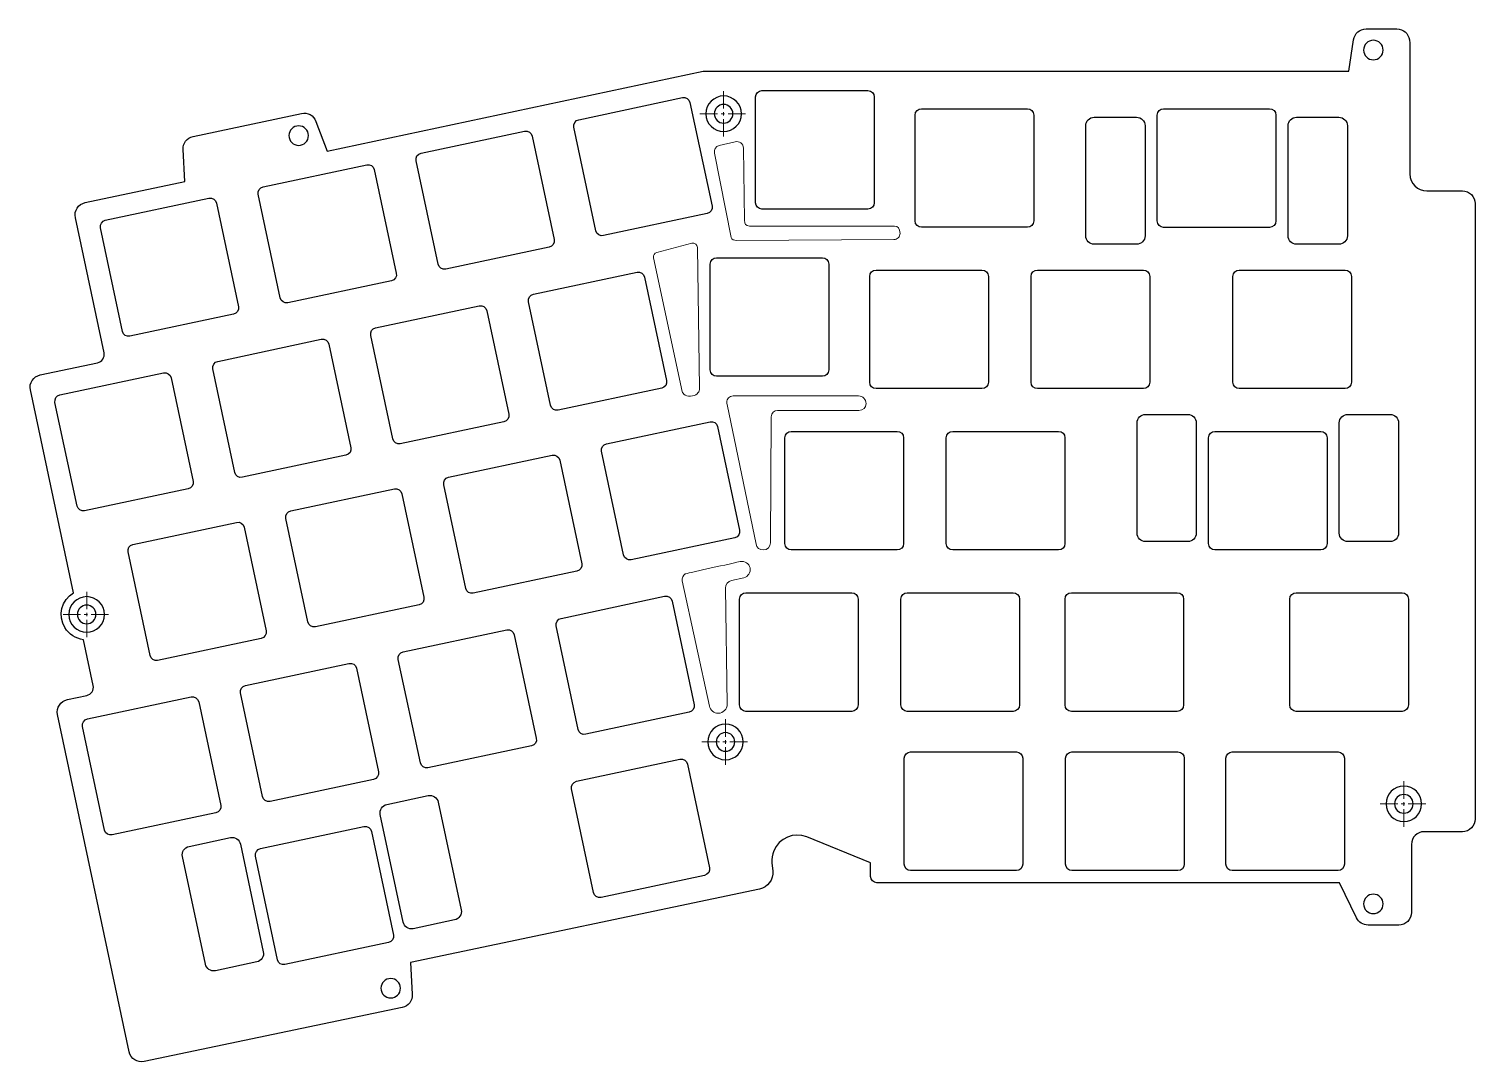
# Model space of a CAD drawing. Header units: inches. Extents: x 57 to 395, y 104 to 257.
# Drawn here: x 224 to 394.7, y 104.5 to 226.6 of the extents above; entities that cross this region are included whole.
import ezdxf

# ---------------------------------------------------------------- set-up
doc = ezdxf.new("R2010")
doc.units = ezdxf.units.IN
doc.header["$MEASUREMENT"] = 0
for name, pattern in [('AI-Linetype-11', [3.308389, 2.067743, -0.413549, 0.413549, -0.413549]), ('AI-Linetype-12', [3.308389, 2.067743, -0.413549, 0.413549, -0.413549]), ('AI-Linetype-13', [3.308389, 2.067743, -0.413549, 0.413549, -0.413549]), ('AI-Linetype-14', [3.308389, 2.067743, -0.413549, 0.413549, -0.413549]), ('AI-Linetype-15', [3.308389, 2.067743, -0.413549, 0.413549, -0.413549]), ('AI-Linetype-16', [3.308389, 2.067743, -0.413549, 0.413549, -0.413549]), ('AI-Linetype-17', [3.308389, 2.067743, -0.413549, 0.413549, -0.413549]), ('AI-Linetype-18', [3.308389, 2.067743, -0.413549, 0.413549, -0.413549])]:
    doc.linetypes.add(name, pattern=pattern)
doc.layers.add('_U+56FE_U+5C42 5', color=7, linetype='Continuous')
doc.layers.add('center_line', color=7, linetype='Continuous')

# ---------------------------------------------------------------- blocks, each defined once
blk = doc.blocks.new('block 6')
at = {"color": 7, "lineweight": 25}
blk.add_open_spline([(265.55, 113.3), (265.55, 113.94), (266.07, 114.45), (266.7, 114.45), (267.34, 114.45), (267.85, 113.94), (267.85, 113.3), (267.85, 112.67), (267.34, 112.15), (266.7, 112.15), (266.07, 112.15), (265.55, 112.67), (265.55, 113.3)], degree=3, knots=[0, 0, 0, 0, 1, 1, 1, 2, 2, 2, 3, 3, 3, 4, 4, 4, 4], dxfattribs=at)
blk = doc.blocks.new('block 7')
at = {"color": 7, "lineweight": 25}
blk.add_open_spline([(381.55, 123.26), (381.55, 123.89), (382.07, 124.41), (382.7, 124.41), (383.34, 124.41), (383.85, 123.89), (383.85, 123.26), (383.85, 122.62), (383.34, 122.11), (382.7, 122.11), (382.07, 122.11), (381.55, 122.62), (381.55, 123.26)], degree=3, knots=[0, 0, 0, 0, 1, 1, 1, 2, 2, 2, 3, 3, 3, 4, 4, 4, 4], dxfattribs=at)
blk = doc.blocks.new('block 8')
at = {"color": 7, "lineweight": 25}
blk.add_open_spline([(381.55, 224.06), (381.55, 224.69), (382.07, 225.21), (382.7, 225.21), (383.34, 225.21), (383.85, 224.69), (383.85, 224.06), (383.85, 223.42), (383.34, 222.91), (382.7, 222.91), (382.07, 222.91), (381.55, 223.42), (381.55, 224.06)], degree=3, knots=[0, 0, 0, 0, 1, 1, 1, 2, 2, 2, 3, 3, 3, 4, 4, 4, 4], dxfattribs=at)
blk = doc.blocks.new('block 9')
at = {"color": 7, "lineweight": 25}
blk.add_open_spline([(254.69, 213.96), (254.69, 214.59), (255.2, 215.11), (255.84, 215.11), (256.47, 215.11), (256.99, 214.59), (256.99, 213.96), (256.99, 213.32), (256.47, 212.81), (255.84, 212.81), (255.2, 212.81), (254.69, 213.32), (254.69, 213.96)], degree=3, knots=[0, 0, 0, 0, 1, 1, 1, 2, 2, 2, 3, 3, 3, 4, 4, 4, 4], dxfattribs=at)
blk = doc.blocks.new('block 35')
at = {"color": 7, "lineweight": 25}
blk.add_open_spline([(386.84, 146.74), (386.84, 146.74), (386.84, 159.24), (386.84, 159.24), (386.84, 159.65), (386.51, 159.99), (386.09, 159.99), (386.09, 159.99), (373.59, 159.99), (373.59, 159.99), (373.18, 159.99), (372.84, 159.65), (372.84, 159.24), (372.84, 159.24), (372.84, 146.74), (372.84, 146.74), (372.84, 146.32), (373.18, 145.99), (373.59, 145.99), (373.59, 145.99), (386.09, 145.99), (386.09, 145.99), (386.51, 145.99), (386.84, 146.32), (386.84, 146.74)], degree=3, knots=[0, 0, 0, 0, 1, 1, 1, 2, 2, 2, 3, 3, 3, 4, 4, 4, 5, 5, 5, 6, 6, 6, 7, 7, 7, 8, 8, 8, 8], dxfattribs=at)
blk = doc.blocks.new('block 36')
at = {"color": 7, "lineweight": 25}
blk.add_open_spline([(385.68, 167.04), (385.68, 167.04), (385.68, 180.04), (385.68, 180.04), (385.68, 180.59), (385.23, 181.04), (384.68, 181.04), (384.68, 181.04), (379.68, 181.04), (379.68, 181.04), (379.13, 181.04), (378.68, 180.59), (378.68, 180.04), (378.68, 180.04), (378.68, 167.04), (378.68, 167.04), (378.68, 166.48), (379.13, 166.04), (379.68, 166.04), (379.68, 166.04), (384.68, 166.04), (384.68, 166.04), (385.23, 166.04), (385.68, 166.48), (385.68, 167.04)], degree=3, knots=[0, 0, 0, 0, 1, 1, 1, 2, 2, 2, 3, 3, 3, 4, 4, 4, 5, 5, 5, 6, 6, 6, 7, 7, 7, 8, 8, 8, 8], dxfattribs=at)
blk = doc.blocks.new('block 37')
at = {"color": 7, "lineweight": 25}
blk.add_open_spline([(380.12, 184.84), (380.12, 184.84), (380.12, 197.34), (380.12, 197.34), (380.12, 197.75), (379.78, 198.09), (379.37, 198.09), (379.37, 198.09), (366.87, 198.09), (366.87, 198.09), (366.46, 198.09), (366.12, 197.75), (366.12, 197.34), (366.12, 197.34), (366.12, 184.84), (366.12, 184.84), (366.12, 184.42), (366.46, 184.09), (366.87, 184.09), (366.87, 184.09), (379.37, 184.09), (379.37, 184.09), (379.78, 184.09), (380.12, 184.42), (380.12, 184.84)], degree=3, knots=[0, 0, 0, 0, 1, 1, 1, 2, 2, 2, 3, 3, 3, 4, 4, 4, 5, 5, 5, 6, 6, 6, 7, 7, 7, 8, 8, 8, 8], dxfattribs=at)
blk = doc.blocks.new('block 38')
at = {"color": 7, "lineweight": 25}
blk.add_open_spline([(377.24, 165.79), (377.24, 165.79), (377.24, 178.29), (377.24, 178.29), (377.24, 178.7), (376.9, 179.04), (376.49, 179.04), (376.49, 179.04), (363.99, 179.04), (363.99, 179.04), (363.58, 179.04), (363.24, 178.7), (363.24, 178.29), (363.24, 178.29), (363.24, 165.79), (363.24, 165.79), (363.24, 165.37), (363.58, 165.04), (363.99, 165.04), (363.99, 165.04), (376.49, 165.04), (376.49, 165.04), (376.9, 165.04), (377.24, 165.37), (377.24, 165.79)], degree=3, knots=[0, 0, 0, 0, 1, 1, 1, 2, 2, 2, 3, 3, 3, 4, 4, 4, 5, 5, 5, 6, 6, 6, 7, 7, 7, 8, 8, 8, 8], dxfattribs=at)
blk = doc.blocks.new('block 39')
at = {"color": 7, "lineweight": 25}
blk.add_open_spline([(360.3, 146.74), (360.3, 146.74), (360.3, 159.24), (360.3, 159.24), (360.3, 159.65), (359.97, 159.99), (359.55, 159.99), (359.55, 159.99), (347.05, 159.99), (347.05, 159.99), (346.64, 159.99), (346.3, 159.65), (346.3, 159.24), (346.3, 159.24), (346.3, 146.74), (346.3, 146.74), (346.3, 146.32), (346.64, 145.99), (347.05, 145.99), (347.05, 145.99), (359.55, 145.99), (359.55, 145.99), (359.97, 145.99), (360.3, 146.32), (360.3, 146.74)], degree=3, knots=[0, 0, 0, 0, 1, 1, 1, 2, 2, 2, 3, 3, 3, 4, 4, 4, 5, 5, 5, 6, 6, 6, 7, 7, 7, 8, 8, 8, 8], dxfattribs=at)
blk = doc.blocks.new('block 40')
at = {"color": 7, "lineweight": 25}
blk.add_open_spline([(356.3, 184.84), (356.3, 184.84), (356.3, 197.34), (356.3, 197.34), (356.3, 197.75), (355.96, 198.09), (355.55, 198.09), (355.55, 198.09), (343.05, 198.09), (343.05, 198.09), (342.64, 198.09), (342.3, 197.75), (342.3, 197.34), (342.3, 197.34), (342.3, 184.84), (342.3, 184.84), (342.3, 184.42), (342.64, 184.09), (343.05, 184.09), (343.05, 184.09), (355.55, 184.09), (355.55, 184.09), (355.96, 184.09), (356.3, 184.42), (356.3, 184.84)], degree=3, knots=[0, 0, 0, 0, 1, 1, 1, 2, 2, 2, 3, 3, 3, 4, 4, 4, 5, 5, 5, 6, 6, 6, 7, 7, 7, 8, 8, 8, 8], dxfattribs=at)
blk = doc.blocks.new('block 41')
at = {"color": 7, "lineweight": 25}
blk.add_open_spline([(346.29, 165.79), (346.29, 165.79), (346.29, 178.29), (346.29, 178.29), (346.29, 178.7), (345.95, 179.04), (345.54, 179.04), (345.54, 179.04), (333.04, 179.04), (333.04, 179.04), (332.63, 179.04), (332.29, 178.7), (332.29, 178.29), (332.29, 178.29), (332.29, 165.79), (332.29, 165.79), (332.29, 165.37), (332.63, 165.04), (333.04, 165.04), (333.04, 165.04), (345.54, 165.04), (345.54, 165.04), (345.95, 165.04), (346.29, 165.37), (346.29, 165.79)], degree=3, knots=[0, 0, 0, 0, 1, 1, 1, 2, 2, 2, 3, 3, 3, 4, 4, 4, 5, 5, 5, 6, 6, 6, 7, 7, 7, 8, 8, 8, 8], dxfattribs=at)
blk = doc.blocks.new('block 42')
at = {"color": 7, "lineweight": 25}
blk.add_open_spline([(342.61, 203.89), (342.61, 203.89), (342.61, 216.39), (342.61, 216.39), (342.61, 216.8), (342.27, 217.14), (341.86, 217.14), (341.86, 217.14), (329.36, 217.14), (329.36, 217.14), (328.95, 217.14), (328.61, 216.8), (328.61, 216.39), (328.61, 216.39), (328.61, 203.89), (328.61, 203.89), (328.61, 203.47), (328.95, 203.14), (329.36, 203.14), (329.36, 203.14), (341.86, 203.14), (341.86, 203.14), (342.27, 203.14), (342.61, 203.47), (342.61, 203.89)], degree=3, knots=[0, 0, 0, 0, 1, 1, 1, 2, 2, 2, 3, 3, 3, 4, 4, 4, 5, 5, 5, 6, 6, 6, 7, 7, 7, 8, 8, 8, 8], dxfattribs=at)
blk = doc.blocks.new('block 43')
at = {"color": 7, "lineweight": 25}
blk.add_open_spline([(340.93, 146.74), (340.93, 146.74), (340.93, 159.24), (340.93, 159.24), (340.93, 159.65), (340.59, 159.99), (340.18, 159.99), (340.18, 159.99), (327.68, 159.99), (327.68, 159.99), (327.27, 159.99), (326.93, 159.65), (326.93, 159.24), (326.93, 159.24), (326.93, 146.74), (326.93, 146.74), (326.93, 146.32), (327.27, 145.99), (327.68, 145.99), (327.68, 145.99), (340.18, 145.99), (340.18, 145.99), (340.59, 145.99), (340.93, 146.32), (340.93, 146.74)], degree=3, knots=[0, 0, 0, 0, 1, 1, 1, 2, 2, 2, 3, 3, 3, 4, 4, 4, 5, 5, 5, 6, 6, 6, 7, 7, 7, 8, 8, 8, 8], dxfattribs=at)
blk = doc.blocks.new('block 44')
at = {"color": 7, "lineweight": 25}
blk.add_open_spline([(337.25, 184.84), (337.25, 184.84), (337.25, 197.34), (337.25, 197.34), (337.25, 197.75), (336.91, 198.09), (336.5, 198.09), (336.5, 198.09), (324, 198.09), (324, 198.09), (323.59, 198.09), (323.25, 197.75), (323.25, 197.34), (323.25, 197.34), (323.25, 184.84), (323.25, 184.84), (323.25, 184.42), (323.59, 184.09), (324, 184.09), (324, 184.09), (336.5, 184.09), (336.5, 184.09), (336.91, 184.09), (337.25, 184.42), (337.25, 184.84)], degree=3, knots=[0, 0, 0, 0, 1, 1, 1, 2, 2, 2, 3, 3, 3, 4, 4, 4, 5, 5, 5, 6, 6, 6, 7, 7, 7, 8, 8, 8, 8], dxfattribs=at)
blk = doc.blocks.new('block 45')
at = {"color": 7, "lineweight": 25}
blk.add_open_spline([(327.24, 165.79), (327.24, 165.79), (327.24, 178.29), (327.24, 178.29), (327.24, 178.7), (326.9, 179.04), (326.49, 179.04), (326.49, 179.04), (313.99, 179.04), (313.99, 179.04), (313.58, 179.04), (313.24, 178.7), (313.24, 178.29), (313.24, 178.29), (313.24, 165.79), (313.24, 165.79), (313.24, 165.37), (313.58, 165.04), (313.99, 165.04), (313.99, 165.04), (326.49, 165.04), (326.49, 165.04), (326.9, 165.04), (327.24, 165.37), (327.24, 165.79)], degree=3, knots=[0, 0, 0, 0, 1, 1, 1, 2, 2, 2, 3, 3, 3, 4, 4, 4, 5, 5, 5, 6, 6, 6, 7, 7, 7, 8, 8, 8, 8], dxfattribs=at)
blk = doc.blocks.new('block 46')
at = {"color": 7, "lineweight": 25}
blk.add_open_spline([(321.88, 146.74), (321.88, 146.74), (321.88, 159.24), (321.88, 159.24), (321.88, 159.65), (321.54, 159.99), (321.13, 159.99), (321.13, 159.99), (308.63, 159.99), (308.63, 159.99), (308.22, 159.99), (307.88, 159.65), (307.88, 159.24), (307.88, 159.24), (307.88, 146.74), (307.88, 146.74), (307.88, 146.32), (308.22, 145.99), (308.63, 145.99), (308.63, 145.99), (321.13, 145.99), (321.13, 145.99), (321.54, 145.99), (321.88, 146.32), (321.88, 146.74)], degree=3, knots=[0, 0, 0, 0, 1, 1, 1, 2, 2, 2, 3, 3, 3, 4, 4, 4, 5, 5, 5, 6, 6, 6, 7, 7, 7, 8, 8, 8, 8], dxfattribs=at)
blk = doc.blocks.new('block 47')
at = {"color": 7, "lineweight": 25}
blk.add_open_spline([(288.91, 215.84), (288.51, 215.76), (288.25, 215.36), (288.33, 214.95), (288.33, 214.95), (290.93, 202.73), (290.93, 202.73), (291.02, 202.32), (291.42, 202.06), (291.82, 202.15), (291.82, 202.15), (304.05, 204.75), (304.05, 204.75), (304.45, 204.83), (304.71, 205.23), (304.63, 205.64), (304.63, 205.64), (302.03, 217.86), (302.03, 217.86), (301.94, 218.27), (301.54, 218.53), (301.14, 218.44), (301.14, 218.44), (288.91, 215.84), (288.91, 215.84)], degree=3, knots=[0, 0, 0, 0, 1, 1, 1, 2, 2, 2, 3, 3, 3, 4, 4, 4, 5, 5, 5, 6, 6, 6, 7, 7, 7, 8, 8, 8, 8], dxfattribs=at)
blk = doc.blocks.new('block 48')
at = {"color": 7, "lineweight": 25}
blk.add_open_spline([(292.17, 177.58), (291.77, 177.5), (291.51, 177.1), (291.59, 176.69), (291.59, 176.69), (294.19, 164.47), (294.19, 164.47), (294.28, 164.06), (294.68, 163.8), (295.08, 163.89), (295.08, 163.89), (307.31, 166.49), (307.31, 166.49), (307.71, 166.57), (307.97, 166.97), (307.89, 167.38), (307.89, 167.38), (305.29, 179.6), (305.29, 179.6), (305.2, 180.01), (304.8, 180.27), (304.4, 180.18), (304.4, 180.18), (292.17, 177.58), (292.17, 177.58)], degree=3, knots=[0, 0, 0, 0, 1, 1, 1, 2, 2, 2, 3, 3, 3, 4, 4, 4, 5, 5, 5, 6, 6, 6, 7, 7, 7, 8, 8, 8, 8], dxfattribs=at)
blk = doc.blocks.new('block 49')
at = {"color": 7, "lineweight": 25}
blk.add_open_spline([(283.55, 195.23), (283.15, 195.15), (282.89, 194.75), (282.97, 194.34), (282.97, 194.34), (285.57, 182.12), (285.57, 182.12), (285.66, 181.71), (286.06, 181.45), (286.46, 181.54), (286.46, 181.54), (298.69, 184.14), (298.69, 184.14), (299.09, 184.22), (299.35, 184.62), (299.27, 185.03), (299.27, 185.03), (296.67, 197.25), (296.67, 197.25), (296.58, 197.66), (296.18, 197.92), (295.78, 197.83), (295.78, 197.83), (283.55, 195.23), (283.55, 195.23)], degree=3, knots=[0, 0, 0, 0, 1, 1, 1, 2, 2, 2, 3, 3, 3, 4, 4, 4, 5, 5, 5, 6, 6, 6, 7, 7, 7, 8, 8, 8, 8], dxfattribs=at)
blk = doc.blocks.new('block 50')
at = {"color": 7, "lineweight": 25}
blk.add_open_spline([(288.83, 143.86), (288.92, 143.45), (289.32, 143.19), (289.72, 143.28), (289.72, 143.28), (301.95, 145.88), (301.95, 145.88), (302.35, 145.96), (302.61, 146.36), (302.53, 146.77), (302.53, 146.77), (299.93, 158.99), (299.93, 158.99), (299.84, 159.4), (299.44, 159.66), (299.04, 159.57), (299.04, 159.57), (286.81, 156.97), (286.81, 156.97), (286.41, 156.89), (286.15, 156.49), (286.23, 156.08), (286.23, 156.08), (288.83, 143.86), (288.83, 143.86)], degree=3, knots=[0, 0, 0, 0, 1, 1, 1, 2, 2, 2, 3, 3, 3, 4, 4, 4, 5, 5, 5, 6, 6, 6, 7, 7, 7, 8, 8, 8, 8], dxfattribs=at)
blk = doc.blocks.new('block 51')
at = {"color": 7, "lineweight": 25}
blk.add_open_spline([(303.76, 126.63), (304.17, 126.72), (304.43, 127.12), (304.34, 127.52), (304.34, 127.52), (301.74, 139.75), (301.74, 139.75), (301.66, 140.16), (301.26, 140.41), (300.85, 140.33), (300.85, 140.33), (288.63, 137.73), (288.63, 137.73), (288.22, 137.64), (287.96, 137.24), (288.05, 136.84), (288.05, 136.84), (290.65, 124.61), (290.65, 124.61), (290.73, 124.21), (291.13, 123.95), (291.54, 124.03), (291.54, 124.03), (303.76, 126.63), (303.76, 126.63)], degree=3, knots=[0, 0, 0, 0, 1, 1, 1, 2, 2, 2, 3, 3, 3, 4, 4, 4, 5, 5, 5, 6, 6, 6, 7, 7, 7, 8, 8, 8, 8], dxfattribs=at)
blk = doc.blocks.new('block 52')
at = {"color": 7, "lineweight": 25}
blk.add_open_spline([(270.28, 211.88), (269.87, 211.8), (269.61, 211.4), (269.7, 210.99), (269.7, 210.99), (272.3, 198.77), (272.3, 198.77), (272.39, 198.36), (272.78, 198.1), (273.19, 198.19), (273.19, 198.19), (285.42, 200.79), (285.42, 200.79), (285.82, 200.87), (286.08, 201.27), (285.99, 201.68), (285.99, 201.68), (283.39, 213.9), (283.39, 213.9), (283.31, 214.31), (282.91, 214.57), (282.51, 214.48), (282.51, 214.48), (270.28, 211.88), (270.28, 211.88)], degree=3, knots=[0, 0, 0, 0, 1, 1, 1, 2, 2, 2, 3, 3, 3, 4, 4, 4, 5, 5, 5, 6, 6, 6, 7, 7, 7, 8, 8, 8, 8], dxfattribs=at)
blk = doc.blocks.new('block 53')
at = {"color": 7, "lineweight": 25}
blk.add_open_spline([(273.54, 173.62), (273.13, 173.54), (272.87, 173.14), (272.96, 172.73), (272.96, 172.73), (275.56, 160.51), (275.56, 160.51), (275.65, 160.1), (276.04, 159.84), (276.45, 159.93), (276.45, 159.93), (288.68, 162.53), (288.68, 162.53), (289.08, 162.61), (289.34, 163.01), (289.25, 163.42), (289.25, 163.42), (286.65, 175.64), (286.65, 175.64), (286.57, 176.05), (286.17, 176.31), (285.77, 176.22), (285.77, 176.22), (273.54, 173.62), (273.54, 173.62)], degree=3, knots=[0, 0, 0, 0, 1, 1, 1, 2, 2, 2, 3, 3, 3, 4, 4, 4, 5, 5, 5, 6, 6, 6, 7, 7, 7, 8, 8, 8, 8], dxfattribs=at)
blk = doc.blocks.new('block 54')
at = {"color": 7, "lineweight": 25}
blk.add_open_spline([(264.92, 191.27), (264.51, 191.19), (264.25, 190.79), (264.34, 190.38), (264.34, 190.38), (266.94, 178.16), (266.94, 178.16), (267.03, 177.75), (267.42, 177.49), (267.83, 177.58), (267.83, 177.58), (280.06, 180.18), (280.06, 180.18), (280.46, 180.26), (280.72, 180.66), (280.63, 181.07), (280.63, 181.07), (278.03, 193.29), (278.03, 193.29), (277.95, 193.7), (277.55, 193.96), (277.15, 193.87), (277.15, 193.87), (264.92, 191.27), (264.92, 191.27)], degree=3, knots=[0, 0, 0, 0, 1, 1, 1, 2, 2, 2, 3, 3, 3, 4, 4, 4, 5, 5, 5, 6, 6, 6, 7, 7, 7, 8, 8, 8, 8], dxfattribs=at)
blk = doc.blocks.new('block 55')
at = {"color": 7, "lineweight": 25}
blk.add_open_spline([(281.29, 155.03), (281.21, 155.44), (280.81, 155.7), (280.41, 155.61), (280.41, 155.61), (268.18, 153.01), (268.18, 153.01), (267.77, 152.93), (267.51, 152.53), (267.6, 152.12), (267.6, 152.12), (270.2, 139.9), (270.2, 139.9), (270.29, 139.49), (270.68, 139.23), (271.09, 139.32), (271.09, 139.32), (283.32, 141.92), (283.32, 141.92), (283.72, 142), (283.98, 142.4), (283.89, 142.81), (283.89, 142.81), (281.29, 155.03), (281.29, 155.03)], degree=3, knots=[0, 0, 0, 0, 1, 1, 1, 2, 2, 2, 3, 3, 3, 4, 4, 4, 5, 5, 5, 6, 6, 6, 7, 7, 7, 8, 8, 8, 8], dxfattribs=at)
blk = doc.blocks.new('block 56')
at = {"color": 7, "lineweight": 25}
blk.add_open_spline([(266.78, 196.83), (267.19, 196.91), (267.45, 197.31), (267.36, 197.72), (267.36, 197.72), (264.76, 209.94), (264.76, 209.94), (264.67, 210.35), (264.28, 210.61), (263.87, 210.52), (263.87, 210.52), (251.64, 207.92), (251.64, 207.92), (251.24, 207.84), (250.98, 207.44), (251.07, 207.03), (251.07, 207.03), (253.67, 194.8), (253.67, 194.8), (253.75, 194.4), (254.15, 194.14), (254.56, 194.23), (254.56, 194.23), (266.78, 196.83), (266.78, 196.83)], degree=3, knots=[0, 0, 0, 0, 1, 1, 1, 2, 2, 2, 3, 3, 3, 4, 4, 4, 5, 5, 5, 6, 6, 6, 7, 7, 7, 8, 8, 8, 8], dxfattribs=at)
blk = doc.blocks.new('block 57')
at = {"color": 7, "lineweight": 25}
blk.add_open_spline([(270.04, 158.57), (270.45, 158.65), (270.71, 159.05), (270.62, 159.46), (270.62, 159.46), (268.02, 171.68), (268.02, 171.68), (267.93, 172.09), (267.54, 172.35), (267.13, 172.26), (267.13, 172.26), (254.9, 169.66), (254.9, 169.66), (254.5, 169.58), (254.24, 169.18), (254.33, 168.77), (254.33, 168.77), (256.93, 156.54), (256.93, 156.54), (257.01, 156.14), (257.41, 155.88), (257.82, 155.97), (257.82, 155.97), (270.04, 158.57), (270.04, 158.57)], degree=3, knots=[0, 0, 0, 0, 1, 1, 1, 2, 2, 2, 3, 3, 3, 4, 4, 4, 5, 5, 5, 6, 6, 6, 7, 7, 7, 8, 8, 8, 8], dxfattribs=at)
blk = doc.blocks.new('block 58')
at = {"color": 7, "lineweight": 25}
blk.add_open_spline([(246.28, 187.31), (245.88, 187.23), (245.62, 186.83), (245.71, 186.42), (245.71, 186.42), (248.31, 174.19), (248.31, 174.19), (248.39, 173.79), (248.79, 173.53), (249.2, 173.62), (249.2, 173.62), (261.42, 176.22), (261.42, 176.22), (261.83, 176.3), (262.09, 176.7), (262, 177.11), (262, 177.11), (259.4, 189.33), (259.4, 189.33), (259.31, 189.74), (258.92, 190), (258.51, 189.91), (258.51, 189.91), (246.28, 187.31), (246.28, 187.31)], degree=3, knots=[0, 0, 0, 0, 1, 1, 1, 2, 2, 2, 3, 3, 3, 4, 4, 4, 5, 5, 5, 6, 6, 6, 7, 7, 7, 8, 8, 8, 8], dxfattribs=at)
blk = doc.blocks.new('block 59')
at = {"color": 7, "lineweight": 25}
blk.add_open_spline([(264.68, 137.96), (265.09, 138.04), (265.35, 138.44), (265.26, 138.85), (265.26, 138.85), (262.66, 151.07), (262.66, 151.07), (262.57, 151.48), (262.18, 151.74), (261.77, 151.65), (261.77, 151.65), (249.54, 149.05), (249.54, 149.05), (249.14, 148.97), (248.88, 148.57), (248.97, 148.16), (248.97, 148.16), (251.57, 135.93), (251.57, 135.93), (251.65, 135.53), (252.05, 135.27), (252.46, 135.36), (252.46, 135.36), (264.68, 137.96), (264.68, 137.96)], degree=3, knots=[0, 0, 0, 0, 1, 1, 1, 2, 2, 2, 3, 3, 3, 4, 4, 4, 5, 5, 5, 6, 6, 6, 7, 7, 7, 8, 8, 8, 8], dxfattribs=at)
blk = doc.blocks.new('block 60')
at = {"color": 7, "lineweight": 25}
blk.add_open_spline([(248.15, 192.87), (248.55, 192.95), (248.81, 193.35), (248.73, 193.75), (248.73, 193.75), (246.13, 205.98), (246.13, 205.98), (246.04, 206.39), (245.64, 206.65), (245.24, 206.56), (245.24, 206.56), (233.01, 203.96), (233.01, 203.96), (232.61, 203.87), (232.35, 203.48), (232.43, 203.07), (232.43, 203.07), (235.03, 190.84), (235.03, 190.84), (235.12, 190.44), (235.52, 190.18), (235.92, 190.27), (235.92, 190.27), (248.15, 192.87), (248.15, 192.87)], degree=3, knots=[0, 0, 0, 0, 1, 1, 1, 2, 2, 2, 3, 3, 3, 4, 4, 4, 5, 5, 5, 6, 6, 6, 7, 7, 7, 8, 8, 8, 8], dxfattribs=at)
blk = doc.blocks.new('block 61')
at = {"color": 7, "lineweight": 25}
blk.add_open_spline([(236.27, 165.7), (235.87, 165.61), (235.61, 165.22), (235.69, 164.81), (235.69, 164.81), (238.29, 152.58), (238.29, 152.58), (238.38, 152.18), (238.78, 151.92), (239.18, 152.01), (239.18, 152.01), (251.41, 154.61), (251.41, 154.61), (251.81, 154.69), (252.07, 155.09), (251.99, 155.49), (251.99, 155.49), (249.39, 167.72), (249.39, 167.72), (249.3, 168.13), (248.9, 168.39), (248.5, 168.3), (248.5, 168.3), (236.27, 165.7), (236.27, 165.7)], degree=3, knots=[0, 0, 0, 0, 1, 1, 1, 2, 2, 2, 3, 3, 3, 4, 4, 4, 5, 5, 5, 6, 6, 6, 7, 7, 7, 8, 8, 8, 8], dxfattribs=at)
blk = doc.blocks.new('block 62')
at = {"color": 7, "lineweight": 25}
blk.add_open_spline([(242.79, 172.26), (243.19, 172.34), (243.45, 172.74), (243.37, 173.14), (243.37, 173.14), (240.77, 185.37), (240.77, 185.37), (240.68, 185.78), (240.28, 186.04), (239.88, 185.95), (239.88, 185.95), (227.65, 183.35), (227.65, 183.35), (227.25, 183.26), (226.99, 182.87), (227.07, 182.46), (227.07, 182.46), (229.67, 170.23), (229.67, 170.23), (229.76, 169.83), (230.16, 169.57), (230.56, 169.66), (230.56, 169.66), (242.79, 172.26), (242.79, 172.26)], degree=3, knots=[0, 0, 0, 0, 1, 1, 1, 2, 2, 2, 3, 3, 3, 4, 4, 4, 5, 5, 5, 6, 6, 6, 7, 7, 7, 8, 8, 8, 8], dxfattribs=at)
blk = doc.blocks.new('block 63')
at = {"color": 7, "lineweight": 25}
blk.add_open_spline([(246.05, 134), (246.45, 134.08), (246.71, 134.48), (246.63, 134.88), (246.63, 134.88), (244.03, 147.11), (244.03, 147.11), (243.94, 147.52), (243.54, 147.78), (243.14, 147.69), (243.14, 147.69), (230.91, 145.09), (230.91, 145.09), (230.51, 145), (230.25, 144.61), (230.33, 144.2), (230.33, 144.2), (232.93, 131.97), (232.93, 131.97), (233.02, 131.57), (233.42, 131.31), (233.82, 131.4), (233.82, 131.4), (246.05, 134), (246.05, 134)], degree=3, knots=[0, 0, 0, 0, 1, 1, 1, 2, 2, 2, 3, 3, 3, 4, 4, 4, 5, 5, 5, 6, 6, 6, 7, 7, 7, 8, 8, 8, 8], dxfattribs=at)
blk = doc.blocks.new('block 65')
at = {"color": 7, "lineweight": 25}
blk.add_open_spline([(229.71, 157.43), (229.71, 158.04), (230.2, 158.53), (230.81, 158.53), (231.41, 158.53), (231.91, 158.04), (231.91, 157.43), (231.91, 156.82), (231.41, 156.33), (230.81, 156.33), (230.2, 156.33), (229.71, 156.82), (229.71, 157.43)], degree=3, knots=[0, 0, 0, 0, 1, 1, 1, 2, 2, 2, 3, 3, 3, 4, 4, 4, 4], dxfattribs=at)
blk = doc.blocks.new('block 66')
at = {"color": 7, "lineweight": 25}
blk.add_open_spline([(305.12, 142.38), (305.12, 142.98), (305.61, 143.48), (306.22, 143.48), (306.83, 143.48), (307.32, 142.98), (307.32, 142.38), (307.32, 141.77), (306.83, 141.28), (306.22, 141.28), (305.61, 141.28), (305.12, 141.77), (305.12, 142.38)], degree=3, knots=[0, 0, 0, 0, 1, 1, 1, 2, 2, 2, 3, 3, 3, 4, 4, 4, 4], dxfattribs=at)
blk = doc.blocks.new('block 69')
at = {"color": 7, "lineweight": 25}
blk.add_open_spline([(385.2, 135.07), (385.2, 135.68), (385.69, 136.17), (386.3, 136.17), (386.9, 136.17), (387.4, 135.68), (387.4, 135.07), (387.4, 134.46), (386.9, 133.97), (386.3, 133.97), (385.69, 133.97), (385.2, 134.46), (385.2, 135.07)], degree=3, knots=[0, 0, 0, 0, 1, 1, 1, 2, 2, 2, 3, 3, 3, 4, 4, 4, 4], dxfattribs=at)
blk = doc.blocks.new('block 70')
at = {"color": 7, "lineweight": 25}
blk.add_open_spline([(304.9, 216.54), (304.9, 217.14), (305.39, 217.64), (306, 217.64), (306.6, 217.64), (307.1, 217.14), (307.1, 216.54), (307.1, 215.93), (306.6, 215.44), (306, 215.44), (305.39, 215.44), (304.9, 215.93), (304.9, 216.54)], degree=3, knots=[0, 0, 0, 0, 1, 1, 1, 2, 2, 2, 3, 3, 3, 4, 4, 4, 4], dxfattribs=at)
blk = doc.blocks.new('block 79')
at = {"color": 7, "lineweight": 25}
blk.add_open_spline([(341.32, 127.95), (341.32, 127.95), (341.32, 140.45), (341.32, 140.45), (341.32, 140.86), (340.99, 141.2), (340.57, 141.2), (340.57, 141.2), (328.07, 141.2), (328.07, 141.2), (327.66, 141.2), (327.32, 140.86), (327.32, 140.45), (327.32, 140.45), (327.32, 127.95), (327.32, 127.95), (327.32, 127.53), (327.66, 127.2), (328.07, 127.2), (328.07, 127.2), (340.57, 127.2), (340.57, 127.2), (340.99, 127.2), (341.32, 127.53), (341.32, 127.95)], degree=3, knots=[0, 0, 0, 0, 1, 1, 1, 2, 2, 2, 3, 3, 3, 4, 4, 4, 5, 5, 5, 6, 6, 6, 7, 7, 7, 8, 8, 8, 8], dxfattribs=at)
blk = doc.blocks.new('block 80')
at = {"color": 7, "lineweight": 25}
blk.add_open_spline([(360.37, 127.95), (360.37, 127.95), (360.37, 140.45), (360.37, 140.45), (360.37, 140.86), (360.04, 141.2), (359.62, 141.2), (359.62, 141.2), (347.12, 141.2), (347.12, 141.2), (346.71, 141.2), (346.37, 140.86), (346.37, 140.45), (346.37, 140.45), (346.37, 127.95), (346.37, 127.95), (346.37, 127.53), (346.71, 127.2), (347.12, 127.2), (347.12, 127.2), (359.62, 127.2), (359.62, 127.2), (360.04, 127.2), (360.37, 127.53), (360.37, 127.95)], degree=3, knots=[0, 0, 0, 0, 1, 1, 1, 2, 2, 2, 3, 3, 3, 4, 4, 4, 5, 5, 5, 6, 6, 6, 7, 7, 7, 8, 8, 8, 8], dxfattribs=at)
blk = doc.blocks.new('block 81')
at = {"color": 7, "lineweight": 25}
blk.add_open_spline([(379.29, 127.95), (379.29, 127.95), (379.29, 140.45), (379.29, 140.45), (379.29, 140.86), (378.96, 141.2), (378.54, 141.2), (378.54, 141.2), (366.04, 141.2), (366.04, 141.2), (365.63, 141.2), (365.29, 140.86), (365.29, 140.45), (365.29, 140.45), (365.29, 127.95), (365.29, 127.95), (365.29, 127.53), (365.63, 127.2), (366.04, 127.2), (366.04, 127.2), (378.54, 127.2), (378.54, 127.2), (378.96, 127.2), (379.29, 127.53), (379.29, 127.95)], degree=3, knots=[0, 0, 0, 0, 1, 1, 1, 2, 2, 2, 3, 3, 3, 4, 4, 4, 5, 5, 5, 6, 6, 6, 7, 7, 7, 8, 8, 8, 8], dxfattribs=at)
blk = doc.blocks.new('block 82')
at = {"color": 7, "lineweight": 25}
blk.add_open_spline([(323.78, 206.03), (323.78, 206.03), (323.78, 218.53), (323.78, 218.53), (323.78, 218.94), (323.44, 219.28), (323.03, 219.28), (323.03, 219.28), (310.53, 219.28), (310.53, 219.28), (310.12, 219.28), (309.78, 218.94), (309.78, 218.53), (309.78, 218.53), (309.78, 206.03), (309.78, 206.03), (309.78, 205.61), (310.12, 205.28), (310.53, 205.28), (310.53, 205.28), (323.03, 205.28), (323.03, 205.28), (323.44, 205.28), (323.78, 205.61), (323.78, 206.03)], degree=3, knots=[0, 0, 0, 0, 1, 1, 1, 2, 2, 2, 3, 3, 3, 4, 4, 4, 5, 5, 5, 6, 6, 6, 7, 7, 7, 8, 8, 8, 8], dxfattribs=at)
blk = doc.blocks.new('block 83')
at = {"color": 7, "lineweight": 25}
blk.add_open_spline([(318.42, 186.3), (318.42, 186.3), (318.42, 198.8), (318.42, 198.8), (318.42, 199.21), (318.08, 199.55), (317.67, 199.55), (317.67, 199.55), (305.17, 199.55), (305.17, 199.55), (304.76, 199.55), (304.42, 199.21), (304.42, 198.8), (304.42, 198.8), (304.42, 186.3), (304.42, 186.3), (304.42, 185.88), (304.76, 185.55), (305.17, 185.55), (305.17, 185.55), (317.67, 185.55), (317.67, 185.55), (318.08, 185.55), (318.42, 185.88), (318.42, 186.3)], degree=3, knots=[0, 0, 0, 0, 1, 1, 1, 2, 2, 2, 3, 3, 3, 4, 4, 4, 5, 5, 5, 6, 6, 6, 7, 7, 7, 8, 8, 8, 8], dxfattribs=at)
blk = doc.blocks.new('block 88')
at = {"color": 7, "lineweight": 25}
blk.add_open_spline([(265.47, 133.81), (265.47, 133.81), (268.17, 121.1), (268.17, 121.1), (268.29, 120.56), (268.82, 120.21), (269.36, 120.33), (269.36, 120.33), (274.25, 121.37), (274.25, 121.37), (274.79, 121.48), (275.13, 122.01), (275.02, 122.55), (275.02, 122.55), (272.32, 135.27), (272.32, 135.27), (272.2, 135.81), (271.67, 136.15), (271.13, 136.04), (271.13, 136.04), (266.24, 135), (266.24, 135), (265.7, 134.88), (265.36, 134.35), (265.47, 133.81)], degree=3, knots=[0, 0, 0, 0, 1, 1, 1, 2, 2, 2, 3, 3, 3, 4, 4, 4, 5, 5, 5, 6, 6, 6, 7, 7, 7, 8, 8, 8, 8], dxfattribs=at)
blk = doc.blocks.new('block 89')
at = {"color": 7, "lineweight": 25}
blk.add_open_spline([(242.12, 128.85), (242.12, 128.85), (244.82, 116.14), (244.82, 116.14), (244.93, 115.6), (245.46, 115.25), (246, 115.37), (246, 115.37), (250.89, 116.4), (250.89, 116.4), (251.43, 116.52), (251.78, 117.05), (251.66, 117.59), (251.66, 117.59), (248.96, 130.31), (248.96, 130.31), (248.85, 130.85), (248.32, 131.19), (247.78, 131.08), (247.78, 131.08), (242.89, 130.04), (242.89, 130.04), (242.35, 129.92), (242, 129.39), (242.12, 128.85)], degree=3, knots=[0, 0, 0, 0, 1, 1, 1, 2, 2, 2, 3, 3, 3, 4, 4, 4, 5, 5, 5, 6, 6, 6, 7, 7, 7, 8, 8, 8, 8], dxfattribs=at)
blk = doc.blocks.new('block 90')
at = {"color": 7, "lineweight": 25}
blk.add_open_spline([(250.73, 128.89), (250.73, 128.89), (253.33, 116.67), (253.33, 116.67), (253.42, 116.26), (253.81, 116), (254.22, 116.09), (254.22, 116.09), (266.45, 118.69), (266.45, 118.69), (266.85, 118.77), (267.11, 119.17), (267.02, 119.58), (267.02, 119.58), (264.43, 131.8), (264.43, 131.8), (264.34, 132.21), (263.94, 132.47), (263.54, 132.38), (263.54, 132.38), (251.31, 129.78), (251.31, 129.78), (250.91, 129.7), (250.65, 129.3), (250.73, 128.89)], degree=3, knots=[0, 0, 0, 0, 1, 1, 1, 2, 2, 2, 3, 3, 3, 4, 4, 4, 5, 5, 5, 6, 6, 6, 7, 7, 7, 8, 8, 8, 8], dxfattribs=at)
blk = doc.blocks.new('block 91')
at = {"color": 7, "lineweight": 25}
blk.add_open_spline([(354.8, 180.04), (354.8, 180.04), (354.8, 167.04), (354.8, 167.04), (354.8, 166.48), (355.25, 166.04), (355.8, 166.04), (355.8, 166.04), (360.8, 166.04), (360.8, 166.04), (361.36, 166.04), (361.8, 166.48), (361.8, 167.04), (361.8, 167.04), (361.8, 180.04), (361.8, 180.04), (361.8, 180.59), (361.36, 181.04), (360.8, 181.04), (360.8, 181.04), (355.8, 181.04), (355.8, 181.04), (355.25, 181.04), (354.8, 180.59), (354.8, 180.04)], degree=3, knots=[0, 0, 0, 0, 1, 1, 1, 2, 2, 2, 3, 3, 3, 4, 4, 4, 5, 5, 5, 6, 6, 6, 7, 7, 7, 8, 8, 8, 8], dxfattribs=at)
blk = doc.blocks.new('block 92')
at = {"color": 7, "lineweight": 25}
blk.add_open_spline([(355.75, 202.13), (355.75, 202.13), (355.75, 215.13), (355.75, 215.13), (355.75, 215.68), (355.31, 216.13), (354.75, 216.13), (354.75, 216.13), (349.75, 216.13), (349.75, 216.13), (349.2, 216.13), (348.75, 215.68), (348.75, 215.13), (348.75, 215.13), (348.75, 202.13), (348.75, 202.13), (348.75, 201.58), (349.2, 201.13), (349.75, 201.13), (349.75, 201.13), (354.75, 201.13), (354.75, 201.13), (355.31, 201.13), (355.75, 201.58), (355.75, 202.13)], degree=3, knots=[0, 0, 0, 0, 1, 1, 1, 2, 2, 2, 3, 3, 3, 4, 4, 4, 5, 5, 5, 6, 6, 6, 7, 7, 7, 8, 8, 8, 8], dxfattribs=at)
blk = doc.blocks.new('block 93')
at = {"color": 7, "lineweight": 25}
blk.add_open_spline([(379.63, 202.13), (379.63, 202.13), (379.63, 215.13), (379.63, 215.13), (379.63, 215.68), (379.18, 216.13), (378.63, 216.13), (378.63, 216.13), (373.63, 216.13), (373.63, 216.13), (373.08, 216.13), (372.63, 215.68), (372.63, 215.13), (372.63, 215.13), (372.63, 202.13), (372.63, 202.13), (372.63, 201.58), (373.08, 201.13), (373.63, 201.13), (373.63, 201.13), (378.63, 201.13), (378.63, 201.13), (379.18, 201.13), (379.63, 201.58), (379.63, 202.13)], degree=3, knots=[0, 0, 0, 0, 1, 1, 1, 2, 2, 2, 3, 3, 3, 4, 4, 4, 5, 5, 5, 6, 6, 6, 7, 7, 7, 8, 8, 8, 8], dxfattribs=at)
blk = doc.blocks.new('block 94')
at = {"color": 7, "lineweight": 25}
blk.add_open_spline([(371.19, 203.88), (371.19, 203.88), (371.19, 216.38), (371.19, 216.38), (371.19, 216.79), (370.86, 217.13), (370.44, 217.13), (370.44, 217.13), (357.94, 217.13), (357.94, 217.13), (357.53, 217.13), (357.19, 216.79), (357.19, 216.38), (357.19, 216.38), (357.19, 203.88), (357.19, 203.88), (357.19, 203.46), (357.53, 203.13), (357.94, 203.13), (357.94, 203.13), (370.44, 203.13), (370.44, 203.13), (370.86, 203.13), (371.19, 203.46), (371.19, 203.88)], degree=3, knots=[0, 0, 0, 0, 1, 1, 1, 2, 2, 2, 3, 3, 3, 4, 4, 4, 5, 5, 5, 6, 6, 6, 7, 7, 7, 8, 8, 8, 8], dxfattribs=at)
blk = doc.blocks.new('block 95')
at = {"color": 7, "lineweight": 25}
blk.add_open_spline([(387.02, 224.86), (387.02, 224.86), (386.96, 225.28), (386.96, 225.28), (386.85, 226.01), (386.22, 226.56), (385.47, 226.56), (385.47, 226.56), (381.84, 226.56), (381.84, 226.56), (381.1, 226.56), (380.47, 226.01), (380.36, 225.28), (380.36, 225.28), (379.79, 221.56), (379.79, 221.56), (379.79, 221.56), (303.6, 221.56), (303.6, 221.56), (303.6, 221.56), (259.2, 212.12), (259.2, 212.12), (259.2, 212.12), (257.88, 215.64), (257.88, 215.64), (257.61, 216.34), (256.89, 216.74), (256.16, 216.58), (256.16, 216.58), (243.37, 213.87), (243.37, 213.87), (242.65, 213.71), (242.14, 213.05), (242.19, 212.31), (242.19, 212.31), (242.41, 208.55), (242.41, 208.55), (242.41, 208.55), (230.63, 206.05), (230.63, 206.05), (229.82, 205.87), (229.3, 205.08), (229.48, 204.27), (229.48, 204.27), (232.86, 188.33), (232.86, 188.33), (232.98, 187.79), (232.63, 187.26), (232.09, 187.14), (232.09, 187.14), (225.32, 185.71), (225.32, 185.71), (224.51, 185.53), (223.99, 184.74), (224.16, 183.93), (224.16, 183.93), (229.25, 159.99), (229.25, 159.99), (227.83, 159.13), (227.38, 157.29), (228.24, 155.87), (228.72, 155.09), (229.52, 154.57), (230.43, 154.45), (230.43, 154.45), (231.58, 149.05), (231.58, 149.05), (231.69, 148.51), (231.35, 147.98), (230.81, 147.86), (230.81, 147.86), (228.53, 147.38), (228.53, 147.38), (227.72, 147.21), (227.2, 146.41), (227.37, 145.6), (227.37, 145.6), (235.83, 105.79), (235.83, 105.79), (236, 104.98), (236.8, 104.47), (237.61, 104.64), (237.61, 104.64), (268.06, 111.03), (268.06, 111.03), (268.78, 111.19), (269.29, 111.85), (269.25, 112.59), (269.25, 112.59), (269.02, 116.35), (269.02, 116.35), (269.02, 116.35), (310.22, 125), (310.22, 125), (311.21, 125.21), (311.89, 126.12), (311.8, 127.13), (311.8, 127.13), (311.71, 128.12), (311.71, 128.12), (311.67, 128.6), (311.74, 129.07), (311.92, 129.51), (312.54, 131.05), (314.29, 131.79), (315.83, 131.17), (315.83, 131.17), (323.34, 128.12), (323.34, 128.12), (323.34, 128.12), (323.34, 126.51), (323.34, 126.51), (323.34, 126.09), (323.67, 125.76), (324.09, 125.76), (324.09, 125.76), (378.72, 125.76), (378.72, 125.76), (378.72, 125.76), (380.72, 121.6), (380.72, 121.6), (380.97, 121.08), (381.5, 120.76), (382.07, 120.76), (382.07, 120.76), (385.7, 120.76), (385.7, 120.76), (386.53, 120.76), (387.2, 121.43), (387.2, 122.26), (387.2, 122.26), (387.2, 130.28), (387.2, 130.28), (387.2, 131.11), (387.87, 131.78), (388.7, 131.78), (388.7, 131.78), (393.21, 131.78), (393.21, 131.78), (394.04, 131.78), (394.71, 132.45), (394.71, 133.28), (394.71, 133.28), (394.71, 205.93), (394.71, 205.93), (394.71, 206.76), (394.04, 207.43), (393.21, 207.43), (393.21, 207.43), (389.02, 207.43), (389.02, 207.43), (387.91, 207.43), (387.02, 208.33), (387.02, 209.43), (387.02, 209.43), (387.02, 224.86), (387.02, 224.86)], degree=3, knots=[0, 0, 0, 0, 1, 1, 1, 2, 2, 2, 3, 3, 3, 4, 4, 4, 5, 5, 5, 6, 6, 6, 7, 7, 7, 8, 8, 8, 9, 9, 9, 10, 10, 10, 11, 11, 11, 12, 12, 12, 13, 13, 13, 14, 14, 14, 15, 15, 15, 16, 16, 16, 17, 17, 17, 18, 18, 18, 19, 19, 19, 20, 20, 20, 21, 21, 21, 22, 22, 22, 23, 23, 23, 24, 24, 24, 25, 25, 25, 26, 26, 26, 27, 27, 27, 28, 28, 28, 29, 29, 29, 30, 30, 30, 31, 31, 31, 32, 32, 32, 33, 33, 33, 34, 34, 34, 35, 35, 35, 36, 36, 36, 37, 37, 37, 38, 38, 38, 39, 39, 39, 40, 40, 40, 41, 41, 41, 42, 42, 42, 43, 43, 43, 44, 44, 44, 45, 45, 45, 46, 46, 46, 47, 47, 47, 48, 48, 48, 49, 49, 49, 50, 50, 50, 51, 51, 51, 52, 52, 52, 52], dxfattribs=at)
blk = doc.blocks.new('block 277')
at = {"color": 7, "lineweight": 25}
blk.add_open_spline([(228.71, 157.43), (228.71, 158.59), (229.65, 159.53), (230.81, 159.53), (231.97, 159.53), (232.91, 158.59), (232.91, 157.43), (232.91, 156.27), (231.97, 155.33), (230.81, 155.33), (229.65, 155.33), (228.71, 156.27), (228.71, 157.43)], degree=3, knots=[0, 0, 0, 0, 1, 1, 1, 2, 2, 2, 3, 3, 3, 4, 4, 4, 4], dxfattribs=at)
blk = doc.blocks.new('block 278')
at = {"color": 7, "lineweight": 25}
blk.add_open_spline([(303.9, 216.54), (303.9, 217.7), (304.84, 218.64), (306, 218.64), (307.15, 218.64), (308.1, 217.7), (308.1, 216.54), (308.1, 215.38), (307.15, 214.44), (306, 214.44), (304.84, 214.44), (303.9, 215.38), (303.9, 216.54)], degree=3, knots=[0, 0, 0, 0, 1, 1, 1, 2, 2, 2, 3, 3, 3, 4, 4, 4, 4], dxfattribs=at)
blk = doc.blocks.new('block 279')
at = {"color": 7, "lineweight": 25}
blk.add_open_spline([(304.12, 142.38), (304.12, 143.54), (305.06, 144.48), (306.22, 144.48), (307.38, 144.48), (308.32, 143.54), (308.32, 142.38), (308.32, 141.22), (307.38, 140.28), (306.22, 140.28), (305.06, 140.28), (304.12, 141.22), (304.12, 142.38)], degree=3, knots=[0, 0, 0, 0, 1, 1, 1, 2, 2, 2, 3, 3, 3, 4, 4, 4, 4], dxfattribs=at)
blk = doc.blocks.new('block 280')
at = {"color": 7, "lineweight": 25}
blk.add_open_spline([(384.2, 135.07), (384.2, 136.23), (385.14, 137.17), (386.3, 137.17), (387.46, 137.17), (388.4, 136.23), (388.4, 135.07), (388.4, 133.91), (387.46, 132.97), (386.3, 132.97), (385.14, 132.97), (384.2, 133.91), (384.2, 135.07)], degree=3, knots=[0, 0, 0, 0, 1, 1, 1, 2, 2, 2, 3, 3, 3, 4, 4, 4, 4], dxfattribs=at)
blk = doc.blocks.new('block 299')
at = {"layer": 'center_line', "color": 1, "linetype": 'AI-Linetype-11', "lineweight": 15}
blk.add_lwpolyline([(228.02, 157.43), (233.6, 157.43)], dxfattribs=at)
blk = doc.blocks.new('block 300')
at = {"layer": 'center_line', "color": 1, "linetype": 'AI-Linetype-12', "lineweight": 15}
blk.add_lwpolyline([(230.81, 154.73), (230.81, 160.13)], dxfattribs=at)
blk = doc.blocks.new('block 301')
at = {"layer": 'center_line', "color": 1, "linetype": 'AI-Linetype-13', "lineweight": 15}
blk.add_lwpolyline([(303.21, 216.54), (308.78, 216.54)], dxfattribs=at)
blk = doc.blocks.new('block 302')
at = {"layer": 'center_line', "color": 1, "linetype": 'AI-Linetype-14', "lineweight": 15}
blk.add_lwpolyline([(306, 213.84), (306, 219.23)], dxfattribs=at)
blk = doc.blocks.new('block 303')
at = {"layer": 'center_line', "color": 1, "linetype": 'AI-Linetype-15', "lineweight": 15}
blk.add_lwpolyline([(303.43, 142.38), (309.01, 142.38)], dxfattribs=at)
blk = doc.blocks.new('block 304')
at = {"layer": 'center_line', "color": 1, "linetype": 'AI-Linetype-16', "lineweight": 15}
blk.add_lwpolyline([(306.22, 139.68), (306.22, 145.07)], dxfattribs=at)
blk = doc.blocks.new('block 305')
at = {"layer": 'center_line', "color": 1, "linetype": 'AI-Linetype-17', "lineweight": 15}
blk.add_lwpolyline([(383.51, 135.07), (389.09, 135.07)], dxfattribs=at)
blk = doc.blocks.new('block 306')
at = {"layer": 'center_line', "color": 1, "linetype": 'AI-Linetype-18', "lineweight": 15}
blk.add_lwpolyline([(386.3, 132.37), (386.3, 137.77)], dxfattribs=at)
blk = doc.blocks.new('block 307')
at = {"layer": '_U+56FE_U+5C42 5', "color": 5, "lineweight": 18}
blk.add_open_spline([(326.83, 202.42), (326.83, 202.21), (326.75, 202.03), (326.61, 201.9), (326.48, 201.76), (326.3, 201.68), (326.09, 201.68), (326.09, 201.68), (307.54, 201.58), (307.54, 201.58), (307.29, 201.58), (306.94, 201.69), (306.88, 201.94), (306.88, 201.94), (304.92, 211.89), (304.92, 211.89), (304.84, 212.29), (305.08, 212.69), (305.48, 212.79), (305.48, 212.79), (307.38, 213.23), (307.38, 213.23), (307.86, 213.36), (308.33, 212.99), (308.33, 212.49), (308.33, 212.49), (308.45, 203.98), (308.45, 203.98), (308.47, 203.5), (308.63, 203.32), (309.05, 203.27), (309.05, 203.27), (326.16, 203.27), (326.16, 203.27), (326.56, 203.27), (326.83, 203), (326.83, 202.42)], degree=3, knots=[0, 0, 0, 0, 1, 1, 1, 2, 2, 2, 3, 3, 3, 4, 4, 4, 5, 5, 5, 6, 6, 6, 7, 7, 7, 8, 8, 8, 9, 9, 9, 10, 10, 10, 11, 11, 11, 12, 12, 12, 12], dxfattribs=at)
blk = doc.blocks.new('block 308')
at = {"layer": '_U+56FE_U+5C42 5', "color": 5, "lineweight": 18}
blk.add_open_spline([(302.26, 201.25), (302.26, 201.25), (298.12, 200.16), (298.12, 200.16), (297.85, 200.09), (297.68, 199.82), (297.74, 199.55), (297.74, 199.55), (301.09, 183.75), (301.09, 183.75), (301.16, 183.49), (301.6, 183.06), (302.34, 183.22), (302.94, 183.35), (303.16, 183.73), (303.16, 184.15), (303.16, 184.15), (302.91, 200.74), (302.91, 200.74), (302.91, 201.09), (302.59, 201.34), (302.26, 201.25)], degree=3, knots=[0, 0, 0, 0, 1, 1, 1, 2, 2, 2, 3, 3, 3, 4, 4, 4, 5, 5, 5, 6, 6, 6, 7, 7, 7, 7], dxfattribs=at)
blk = doc.blocks.new('block 309')
at = {"layer": '_U+56FE_U+5C42 5', "color": 5, "lineweight": 18}
blk.add_open_spline([(321.97, 181.51), (321.97, 181.51), (312.37, 181.51), (312.37, 181.51), (311.95, 181.51), (311.62, 181.18), (311.62, 180.77), (311.62, 180.77), (311.54, 165.9), (311.54, 165.9), (311.54, 165.42), (311.16, 165.04), (310.68, 165.04), (310.27, 165.04), (309.91, 165.32), (309.83, 165.73), (309.83, 165.73), (306.42, 182.22), (306.42, 182.22), (306.39, 182.3), (306.37, 182.39), (306.37, 182.47), (306.37, 182.68), (306.46, 182.87), (306.59, 183), (306.72, 183.13), (306.91, 183.22), (307.11, 183.22), (307.11, 183.22), (321.93, 183.22), (321.93, 183.22), (322.42, 183.22), (322.82, 182.82), (322.82, 182.32), (322.82, 181.83), (322.46, 181.51), (321.97, 181.51)], degree=3, knots=[0, 0, 0, 0, 1, 1, 1, 2, 2, 2, 3, 3, 3, 4, 4, 4, 5, 5, 5, 6, 6, 6, 7, 7, 7, 8, 8, 8, 9, 9, 9, 10, 10, 10, 11, 11, 11, 12, 12, 12, 12], dxfattribs=at)
blk = doc.blocks.new('block 310')
at = {"layer": '_U+56FE_U+5C42 5', "color": 5, "lineweight": 18}
blk.add_open_spline([(309.12, 162.92), (309.23, 162.4), (308.9, 161.89), (308.38, 161.77), (308.38, 161.77), (306.94, 161.44), (306.94, 161.44), (306.51, 161.35), (306.21, 160.98), (306.21, 160.55), (306.21, 160.55), (306.42, 146.84), (306.42, 146.84), (306.43, 146.25), (305.95, 145.77), (305.36, 145.77), (304.86, 145.77), (304.43, 146.12), (304.33, 146.6), (304.33, 146.6), (301.12, 161.41), (301.12, 161.41), (301.05, 161.74), (301.2, 162.06), (301.48, 162.21), (301.54, 162.26), (306.04, 163.24), (307.96, 163.67), (308.49, 163.78), (309.01, 163.45), (309.12, 162.92)], degree=3, knots=[0, 0, 0, 0, 1, 1, 1, 2, 2, 2, 3, 3, 3, 4, 4, 4, 5, 5, 5, 6, 6, 6, 7, 7, 7, 8, 8, 8, 9, 9, 9, 10, 10, 10, 10], dxfattribs=at)

msp = doc.modelspace()

# ---------------------------------------------------------------- block references
for name in ['block 95', 'block 8', 'block 47', 'block 278', 'block 82', 'block 70', 'block 42', 'block 94', 'block 9', 'block 92', 'block 93', 'block 52', 'block 56', 'block 60', 'block 83', 'block 44', 'block 40', 'block 37', 'block 49', 'block 54', 'block 58', 'block 62', 'block 91', 'block 36', 'block 48', 'block 45', 'block 41', 'block 38', 'block 53', 'block 57', 'block 61', 'block 277', 'block 50', 'block 46', 'block 43', 'block 39', 'block 35', 'block 65', 'block 55', 'block 59', 'block 63', 'block 279', 'block 66', 'block 51', 'block 79', 'block 80', 'block 81', 'block 280', 'block 88', 'block 69', 'block 90', 'block 89', 'block 7', 'block 6']:
    msp.add_blockref(name, (0, 0))
at = {"layer": '_U+56FE_U+5C42 5'}
for name in ['block 307', 'block 308', 'block 309', 'block 310']:
    msp.add_blockref(name, (0, 0), dxfattribs=at)
at = {"layer": 'center_line'}
for name in ['block 302', 'block 301', 'block 300', 'block 299', 'block 304', 'block 303', 'block 306', 'block 305']:
    msp.add_blockref(name, (0, 0), dxfattribs=at)

doc.saveas('drawing.dxf')
